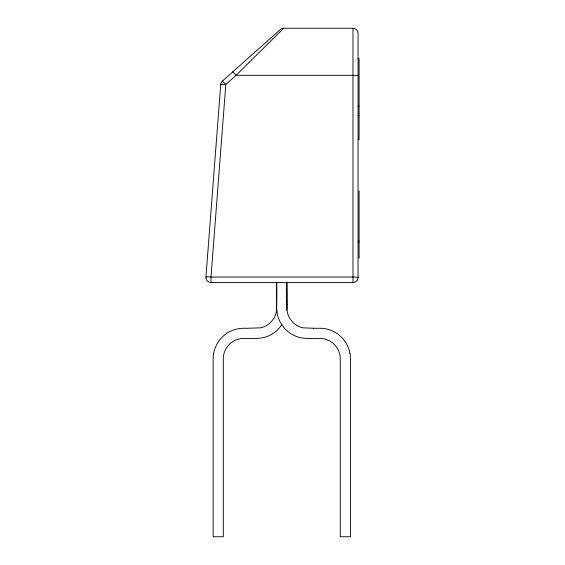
<?xml version="1.0" encoding="UTF-8"?>
<svg xmlns="http://www.w3.org/2000/svg" width="565" height="565" viewBox="0 0 565 565"><rect width="100%" height="100%" fill="white"/><g stroke="black" fill="none" stroke-linecap="round" stroke-linejoin="round"><path stroke-width="0.85" d="M350.434 359.7L350.434 536.75L340.264 536.75L340.264 358.627A20.714 20.714 0 0 0 339.932 355.074A20.411 20.411 0 0 0 325.172 339.127A19.33 19.33 0 0 0 321.958 338.534L316.937 338.442M286.738 310.383L286.794 309.641A54.049 54.049 0 0 0 286.9 306.11L286.865 300.396M280.346 29.535A5.085 5.085 0 0 1 283.722 28.25L352.977 28.25A5.085 5.085 0 0 1 358.062 33.335L358.062 277.415A5.085 5.085 0 0 1 352.977 282.5L211.006 282.5A5.085 5.085 0 0 1 205.935 277.027L220.746 84.453A5.085 5.085 0 0 1 222.44 81.042L280.332 29.542M283.722 28.25L236.121 75.3L225.816 84.46A5.085 0.381 4.4 0 0 220.746 84.453M232.745 71.875L236.121 75.3L352.977 75.3A5.085 0.381 0 0 1 358.062 75.675M222.44 81.042L225.816 84.46L211.006 277.034L211.006 282.5M247.336 328.272L260.578 327.827A19.627 19.627 0 0 0 264.731 326.471L265.705 325.991A20.771 20.771 0 0 0 271.285 321.739L273.439 318.971A20.58 20.58 0 0 0 275.826 313.829L276.123 312.749A18.998 18.998 0 0 0 276.504 310.708L276.695 300.361M313.801 328.265L320.765 328.272A30.291 30.291 0 0 1 322.905 328.413A32.226 32.226 0 0 1 326.987 329.098A30.425 30.425 0 0 1 349.876 353.231M358.062 58.654L359.079 58.654L359.079 139.52L358.062 139.52M358.062 106.192L359.079 106.192M358.062 115.507L359.079 115.507M358.062 241.107L359.079 241.107M358.062 241.905L359.079 241.905M246.891 328.272L242.809 328.272A30.291 30.291 0 0 0 240.676 328.413A32.226 32.226 0 0 0 236.594 329.098A30.425 30.425 0 0 0 213.704 353.231M313.575 328.265L303.002 327.827A19.627 19.627 0 0 1 298.843 326.471L297.868 325.991A20.771 20.771 0 0 1 292.289 321.739L290.135 318.971A20.58 20.58 0 0 1 287.747 313.829L287.451 312.749A18.998 18.998 0 0 1 287.069 310.708L286.872 282.5L286.879 300.361M316.485 338.435L305.736 338.414L300.983 337.785A31.986 31.986 0 0 1 296.237 336.38L294.704 335.744A29.634 29.634 0 0 1 290.149 333.223A30.722 30.722 0 0 1 280.72 323.06L279.908 321.563A29.373 29.373 0 0 1 277.097 312.671L276.779 309.641A54.049 54.049 0 0 1 276.673 306.11L276.702 282.5L276.709 300.396M286.886 304.358L286.893 304.796M350.434 359.206L350.434 358.443A30.559 30.559 0 0 0 349.926 353.217M359.079 190.935L359.079 258.233M352.977 28.25L352.977 282.5M205.935 277.027A5.085 0.381 4.4 0 1 211.006 277.034L352.977 277.034A5.085 0.381 0 0 1 358.062 277.415M213.648 353.217A30.559 30.559 0 0 0 213.146 358.443L213.139 536.75L223.309 536.75L223.309 358.627A20.714 20.714 0 0 1 223.641 355.074A20.411 20.411 0 0 1 238.409 339.127A19.33 19.33 0 0 1 241.615 338.534L257.308 338.435L262.591 337.785A31.986 31.986 0 0 0 267.337 336.38L268.876 335.744A29.634 29.634 0 0 0 273.425 333.223A30.722 30.722 0 0 0 281.97 324.508"/></g></svg>
